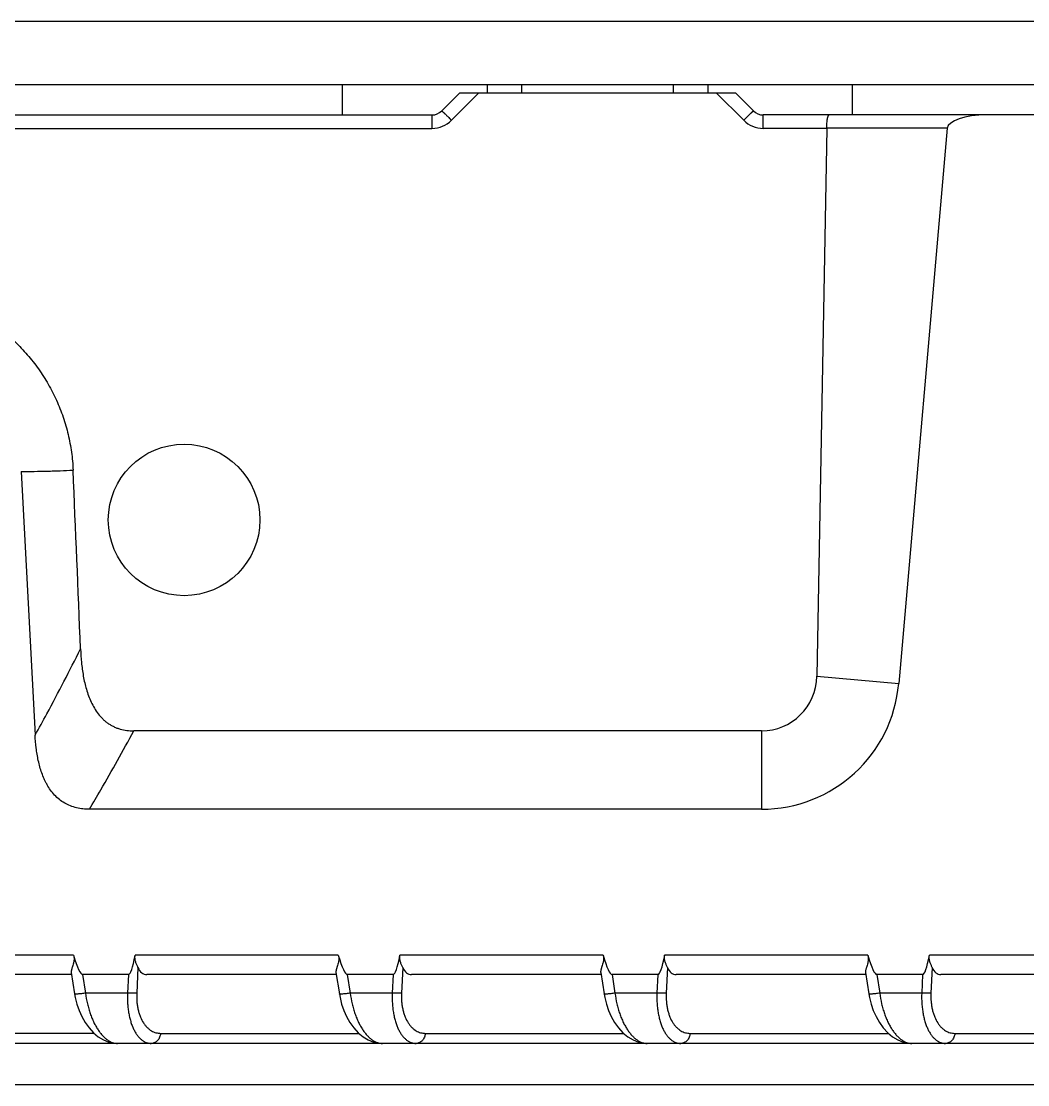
# Model space of a CAD drawing. Header units: millimetres. Extents: x 562 to 17351, y 2396 to 6995.
# Drawn here: x 1829.89 to 1866.4, y 3392.99 to 3431.59 of the extents above; entities that cross this region are included whole.
import ezdxf

# ---------------------------------------------------------------- set-up
doc = ezdxf.new("R2010")
doc.units = ezdxf.units.MM
doc.layers.add('02___PRT_ALL_AXES', color=7, linetype='Continuous')
doc.layers.add('_88746', color=7, linetype='Continuous')

msp = doc.modelspace()

# ---------------------------------------------------------------- linework, layer by layer
at = {"color": 7, "linetype": 'Continuous'}
for p, q in [((1845.147, 3428.341), (1845.801, 3428.995)), ((1845.501, 3428.001), (1846.495, 3428.995)), ((1845.801, 3428.995), (1848.051, 3428.995)), ((1853.551, 3428.995), (1855.801, 3428.995)), ((1856.101, 3428.001), (1855.107, 3428.995)), ((1856.454, 3428.341), (1855.801, 3428.995)), ((1786.808, 3428.195), (1844.794, 3428.195)), ((1844.794, 3428.195), (1844.794, 3427.708)), ((1882.397, 3428.195), (1856.808, 3428.195)), ((1856.808, 3427.708), (1856.808, 3428.195)), ((1786.808, 3427.708), (1844.794, 3427.708)), ((1859.113, 3427.708), (1856.808, 3427.708)), ((1859.113, 3427.708), (1858.756, 3407.819)), ((1863.488, 3427.71), (1859.113, 3427.71)), ((1863.488, 3427.71), (1861.725, 3407.559)), ((1829.895, 3415.256), (1830.396, 3405.686)), ((1858.756, 3407.819), (1861.725, 3407.559)), ((1856.744, 3405.838), (1833.973, 3405.838)), ((1856.744, 3405.838), (1856.744, 3402.995)), ((1856.744, 3402.995), (1832.366, 3402.995)), ((1831.791, 3397.695), (1828.812, 3397.695)), ((1841.395, 3397.695), (1834.026, 3397.695)), ((1850.999, 3397.695), (1843.63, 3397.695)), ((1860.603, 3397.695), (1853.234, 3397.695)), ((1870.207, 3397.695), (1862.838, 3397.695)), ((1834.128, 3397.247), (1834.084, 3396.32)), ((1843.732, 3397.247), (1843.688, 3396.32)), ((1853.336, 3397.247), (1853.292, 3396.32)), ((1862.94, 3397.247), (1862.896, 3396.32)), ((1831.717, 3396.995), (1827.474, 3396.995)), ((1831.705, 3397.067), (1831.829, 3396.292)), ((1833.78, 3396.995), (1832.116, 3396.995)), ((1832.116, 3396.995), (1832.224, 3396.32)), ((1833.78, 3396.995), (1833.748, 3396.32)), ((1841.321, 3396.995), (1834.445, 3396.995)), ((1841.309, 3397.067), (1841.433, 3396.292)), ((1843.384, 3396.995), (1841.72, 3396.995)), ((1841.72, 3396.995), (1841.828, 3396.32)), ((1843.384, 3396.995), (1843.352, 3396.32)), ((1850.925, 3396.995), (1844.049, 3396.995)), ((1850.914, 3397.067), (1851.037, 3396.292)), ((1852.988, 3396.995), (1851.325, 3396.995)), ((1851.325, 3396.995), (1851.432, 3396.32)), ((1852.988, 3396.995), (1852.956, 3396.32)), ((1860.529, 3396.995), (1853.653, 3396.995)), ((1860.518, 3397.067), (1860.641, 3396.292)), ((1862.592, 3396.995), (1860.929, 3396.995)), ((1860.929, 3396.995), (1861.036, 3396.32)), ((1862.592, 3396.995), (1862.56, 3396.32)), ((1870.133, 3396.995), (1863.257, 3396.995)), ((1833.748, 3396.32), (1832.224, 3396.32)), ((1843.352, 3396.32), (1841.828, 3396.32)), ((1852.956, 3396.32), (1851.432, 3396.32)), ((1862.56, 3396.32), (1861.036, 3396.32)), ((1896.806, 3394.495), (1740.096, 3394.495)), ((1832.54, 3394.86), (1828.089, 3394.86)), ((1834.948, 3394.86), (1842.144, 3394.86)), ((1844.552, 3394.86), (1851.748, 3394.86)), ((1854.156, 3394.86), (1861.352, 3394.86)), ((1863.76, 3394.86), (1870.956, 3394.86)), ((1894.079, 3392.995), (1357.053, 3392.995))]:
    msp.add_line(p, q, dxfattribs=at)
for points in [[(1831.829, 3396.292), (1831.854, 3396.155), (1831.912, 3395.923), (1831.991, 3395.691), (1832.091, 3395.467), (1832.212, 3395.254), (1832.352, 3395.058), (1832.512, 3394.883), (1832.689, 3394.735), (1832.878, 3394.621), (1833.074, 3394.542), (1833.269, 3394.502), (1833.391, 3394.495)], [(1841.433, 3396.292), (1841.458, 3396.155), (1841.517, 3395.923), (1841.595, 3395.691), (1841.695, 3395.467), (1841.816, 3395.254), (1841.957, 3395.058), (1842.117, 3394.883), (1842.293, 3394.735), (1842.482, 3394.621), (1842.678, 3394.542), (1842.873, 3394.502), (1842.995, 3394.495)], [(1851.037, 3396.292), (1851.062, 3396.155), (1851.121, 3395.923), (1851.2, 3395.691), (1851.299, 3395.467), (1851.42, 3395.254), (1851.561, 3395.058), (1851.721, 3394.883), (1851.897, 3394.735), (1852.086, 3394.621), (1852.282, 3394.542), (1852.477, 3394.502), (1852.599, 3394.495)], [(1860.641, 3396.292), (1860.666, 3396.155), (1860.725, 3395.923), (1860.804, 3395.691), (1860.904, 3395.467), (1861.024, 3395.254), (1861.165, 3395.058), (1861.325, 3394.883), (1861.501, 3394.735), (1861.691, 3394.621), (1861.886, 3394.542), (1862.082, 3394.502), (1862.203, 3394.495)]]:
    msp.add_lwpolyline(points, dxfattribs=at)
for centre, radius, start, end in [((1844.794, 3428.695), 0.5, 270, 315.0005), ((1856.808, 3428.695), 0.5, 225, 270), ((1844.794, 3428.708), 1, 270, 315), ((1856.808, 3428.708), 1, 225, 270), ((-501.827, 3314.999), 2335.756, 2.301895, 2.461184), ((1856.744, 3407.995), 5, 270, 355)]:
    msp.add_arc(centre, radius, start, end, dxfattribs=at)
for centre, major_axis, ratio, start_param, end_param in [((1864.906, 3427.695), (-1.419, 0), 0.352375, -1.570796, -0.030819), ((1856.744, 3407.855), (0, 2.018), 0.997597, -3.141593, -1.58878), ((1831.39, 3401.584), (0.732, -4.589), 0.086076, -0.573307, -0.013726), ((1833.999, 3401.584), (0.22, 4.589), 0.087056, -3.137414, -2.577833), ((1840.994, 3401.584), (0.732, -4.589), 0.086076, -0.573307, -0.013726), ((1843.603, 3401.584), (0.22, 4.589), 0.087056, -3.137414, -2.577833), ((1850.598, 3401.584), (0.732, -4.589), 0.086076, -0.573307, -0.013726), ((1853.207, 3401.584), (0.22, 4.589), 0.087056, -3.137414, -2.577833), ((1860.202, 3401.584), (0.732, -4.589), 0.086076, -0.573307, -0.013726), ((1862.811, 3401.584), (0.22, 4.589), 0.087056, -3.137414, -2.577833), ((1834.517, 3397.695), (0.12, 0.696), 0.625869, -3.909854, -3.034032), ((1844.121, 3397.695), (0.12, 0.696), 0.625869, -3.909854, -3.034032), ((1853.725, 3397.695), (0.12, 0.696), 0.625869, -3.909854, -3.034032), ((1863.329, 3397.695), (0.12, 0.696), 0.625869, -3.909854, -3.034032)]:
    msp.add_ellipse(centre, major_axis=major_axis, ratio=ratio, start_param=start_param, end_param=end_param, dxfattribs=at)
for points, knots in [([(1845.147, 3428.341), (1845.147, 3428.341), (1845.148, 3428.341), (1845.148, 3428.341), (1845.15, 3428.34), (1845.152, 3428.338), (1845.155, 3428.336), (1845.159, 3428.332), (1845.164, 3428.328), (1845.17, 3428.323), (1845.176, 3428.317), (1845.183, 3428.311), (1845.194, 3428.3), (1845.21, 3428.286), (1845.231, 3428.266), (1845.254, 3428.244), (1845.279, 3428.219), (1845.307, 3428.192), (1845.336, 3428.164), (1845.379, 3428.122), (1845.434, 3428.068), (1845.478, 3428.023), (1845.501, 3428.001)], [0, 0, 0, 0, 0.000546, 0.001555, 0.00526, 0.011301, 0.019691, 0.030423, 0.043473, 0.058809, 0.076398, 0.096206, 0.118181, 0.168419, 0.226655, 0.29233, 0.364839, 0.443493, 0.527562, 0.61624, 0.804091, 1, 1, 1, 1]), ([(1856.101, 3428.001), (1856.123, 3428.023), (1856.168, 3428.068), (1856.223, 3428.122), (1856.265, 3428.164), (1856.294, 3428.192), (1856.322, 3428.219), (1856.348, 3428.244), (1856.371, 3428.266), (1856.391, 3428.286), (1856.407, 3428.3), (1856.418, 3428.311), (1856.425, 3428.317), (1856.432, 3428.323), (1856.437, 3428.328), (1856.442, 3428.332), (1856.446, 3428.336), (1856.449, 3428.338), (1856.452, 3428.34), (1856.453, 3428.341), (1856.454, 3428.341), (1856.454, 3428.341), (1856.454, 3428.341)], [0, 0, 0, 0, 0.195909, 0.38376, 0.472438, 0.556507, 0.635161, 0.70767, 0.773345, 0.831581, 0.881819, 0.903794, 0.923602, 0.941191, 0.956527, 0.969577, 0.980309, 0.988699, 0.99474, 0.998445, 0.999454, 1, 1, 1, 1]), ([(1859.113, 3427.708), (1859.113, 3427.724), (1859.114, 3427.756), (1859.115, 3427.804), (1859.118, 3427.851), (1859.122, 3427.91), (1859.128, 3427.977), (1859.138, 3428.041), (1859.147, 3428.085), (1859.154, 3428.113), (1859.162, 3428.137), (1859.169, 3428.157), (1859.177, 3428.173), (1859.185, 3428.184), (1859.191, 3428.19), (1859.195, 3428.193), (1859.2, 3428.194), (1859.203, 3428.195), (1859.204, 3428.195)], [0, 0, 0, 0, 0.095393, 0.189697, 0.28194, 0.371293, 0.538124, 0.684337, 0.748191, 0.805221, 0.855073, 0.897523, 0.93254, 0.960421, 0.971966, 0.98217, 0.991364, 1, 1, 1, 1]), ([(1824.902, 3421.878), (1825.121, 3421.878), (1825.559, 3421.857), (1826.21, 3421.763), (1826.849, 3421.607), (1827.368, 3421.428), (1827.77, 3421.255), (1828.164, 3421.063), (1828.638, 3420.788), (1829.173, 3420.406), (1829.669, 3419.974), (1830.122, 3419.498), (1830.527, 3418.98), (1830.822, 3418.519), (1831.03, 3418.134), (1831.22, 3417.74), (1831.421, 3417.231), (1831.604, 3416.6), (1831.725, 3415.956), (1831.765, 3415.52), (1831.774, 3415.303)], [0, 0, 0, 0, 0.062548, 0.125133, 0.187713, 0.250284, 0.281575, 0.312864, 0.375412, 0.437944, 0.500464, 0.562968, 0.625458, 0.687934, 0.719175, 0.750413, 0.812863, 0.8753, 0.937725, 1, 1, 1, 1]), ([(1829.895, 3415.256), (1830.052, 3415.256), (1830.365, 3415.258), (1830.757, 3415.265), (1831.07, 3415.274), (1831.383, 3415.284), (1831.618, 3415.294), (1831.774, 3415.303)], [0, 0, 0, 0, 0.250064, 0.500089, 0.625087, 0.750073, 1, 1, 1, 1]), ([(1830.396, 3405.686), (1830.54, 3405.944), (1831.108, 3406.977), (1831.651, 3408.023), (1832.044, 3408.815)], [0, 0, 0, 0, 0.250194, 1, 1, 1, 1]), ([(1832.044, 3408.815), (1832.051, 3408.65), (1832.067, 3408.402), (1832.105, 3408.074), (1832.143, 3407.83), (1832.193, 3407.587), (1832.255, 3407.347), (1832.332, 3407.111), (1832.426, 3406.882), (1832.541, 3406.662), (1832.68, 3406.456), (1832.817, 3406.301), (1832.939, 3406.19), (1833.038, 3406.115), (1833.142, 3406.048), (1833.252, 3405.99), (1833.366, 3405.941), (1833.523, 3405.889), (1833.726, 3405.847), (1833.891, 3405.838), (1833.973, 3405.838)], [0, 0, 0, 0, 0.124968, 0.187461, 0.249953, 0.312447, 0.374942, 0.437438, 0.499934, 0.562428, 0.624919, 0.687406, 0.718671, 0.749936, 0.781201, 0.812468, 0.843735, 0.875004, 0.937496, 1, 1, 1, 1]), ([(1832.366, 3402.995), (1832.288, 3402.995), (1832.132, 3403.003), (1831.901, 3403.042), (1831.677, 3403.111), (1831.466, 3403.213), (1831.273, 3403.345), (1831.101, 3403.505), (1830.953, 3403.686), (1830.848, 3403.85), (1830.775, 3403.988), (1830.708, 3404.129), (1830.637, 3404.31), (1830.567, 3404.533), (1830.511, 3404.76), (1830.468, 3404.99), (1830.424, 3405.298), (1830.405, 3405.531), (1830.396, 3405.686)], [0, 0, 0, 0, 0.062503, 0.125001, 0.187491, 0.249975, 0.312461, 0.374951, 0.437446, 0.499947, 0.531209, 0.562469, 0.624977, 0.687485, 0.749992, 0.812499, 0.875006, 1, 1, 1, 1]), ([(1832.366, 3402.995), (1832.505, 3403.229), (1833.056, 3404.168), (1833.586, 3405.119), (1833.973, 3405.838)], [0, 0, 0, 0, 0.250226, 1, 1, 1, 1]), ([(1831.791, 3397.695), (1831.795, 3397.679), (1831.801, 3397.655), (1831.807, 3397.623), (1831.81, 3397.59), (1831.811, 3397.55), (1831.807, 3397.502), (1831.799, 3397.455), (1831.785, 3397.397), (1831.764, 3397.328), (1831.743, 3397.262), (1831.728, 3397.213), (1831.718, 3397.179), (1831.711, 3397.147), (1831.705, 3397.118), (1831.703, 3397.092), (1831.704, 3397.075), (1831.705, 3397.067)], [0, 0, 0, 0, 0.076841, 0.115181, 0.153369, 0.229103, 0.303697, 0.376908, 0.448426, 0.585373, 0.712088, 0.770665, 0.825489, 0.876122, 0.922183, 0.963437, 1, 1, 1, 1]), ([(1834.128, 3397.247), (1834.114, 3397.279), (1834.092, 3397.328), (1834.065, 3397.397), (1834.045, 3397.452), (1834.029, 3397.51), (1834.019, 3397.57), (1834.017, 3397.633), (1834.022, 3397.674), (1834.026, 3397.695)], [0, 0, 0, 0, 0.22629, 0.347284, 0.472386, 0.600919, 0.732214, 0.86557, 1, 1, 1, 1]), ([(1841.395, 3397.695), (1841.399, 3397.679), (1841.405, 3397.655), (1841.411, 3397.623), (1841.414, 3397.59), (1841.415, 3397.55), (1841.411, 3397.502), (1841.403, 3397.455), (1841.389, 3397.397), (1841.368, 3397.328), (1841.347, 3397.262), (1841.332, 3397.213), (1841.322, 3397.179), (1841.315, 3397.147), (1841.309, 3397.118), (1841.307, 3397.092), (1841.308, 3397.075), (1841.309, 3397.067)], [0, 0, 0, 0, 0.076841, 0.115181, 0.153369, 0.229103, 0.303697, 0.376908, 0.448426, 0.585373, 0.712088, 0.770665, 0.825489, 0.876122, 0.922183, 0.963437, 1, 1, 1, 1]), ([(1843.732, 3397.247), (1843.718, 3397.279), (1843.696, 3397.328), (1843.669, 3397.397), (1843.649, 3397.452), (1843.633, 3397.51), (1843.623, 3397.57), (1843.621, 3397.633), (1843.626, 3397.674), (1843.63, 3397.695)], [0, 0, 0, 0, 0.22629, 0.347284, 0.472386, 0.600919, 0.732214, 0.86557, 1, 1, 1, 1]), ([(1850.999, 3397.695), (1851.004, 3397.679), (1851.009, 3397.655), (1851.015, 3397.623), (1851.018, 3397.59), (1851.019, 3397.55), (1851.015, 3397.502), (1851.007, 3397.455), (1850.993, 3397.397), (1850.972, 3397.328), (1850.951, 3397.262), (1850.936, 3397.213), (1850.926, 3397.179), (1850.919, 3397.147), (1850.914, 3397.118), (1850.911, 3397.092), (1850.912, 3397.075), (1850.914, 3397.067)], [0, 0, 0, 0, 0.076841, 0.115181, 0.153369, 0.229103, 0.303697, 0.376908, 0.448426, 0.585373, 0.712088, 0.770665, 0.825489, 0.876122, 0.922183, 0.963437, 1, 1, 1, 1]), ([(1853.336, 3397.247), (1853.322, 3397.279), (1853.301, 3397.328), (1853.273, 3397.397), (1853.253, 3397.452), (1853.237, 3397.51), (1853.227, 3397.57), (1853.225, 3397.633), (1853.23, 3397.674), (1853.234, 3397.695)], [0, 0, 0, 0, 0.22629, 0.347284, 0.472386, 0.600919, 0.732214, 0.86557, 1, 1, 1, 1]), ([(1860.603, 3397.695), (1860.608, 3397.679), (1860.614, 3397.655), (1860.619, 3397.623), (1860.622, 3397.59), (1860.623, 3397.55), (1860.619, 3397.502), (1860.611, 3397.455), (1860.597, 3397.397), (1860.577, 3397.328), (1860.555, 3397.262), (1860.54, 3397.213), (1860.53, 3397.179), (1860.523, 3397.147), (1860.518, 3397.118), (1860.515, 3397.092), (1860.516, 3397.075), (1860.518, 3397.067)], [0, 0, 0, 0, 0.076841, 0.115181, 0.153369, 0.229103, 0.303697, 0.376908, 0.448426, 0.585373, 0.712088, 0.770665, 0.825489, 0.876122, 0.922183, 0.963437, 1, 1, 1, 1]), ([(1862.94, 3397.247), (1862.927, 3397.279), (1862.905, 3397.328), (1862.877, 3397.397), (1862.858, 3397.452), (1862.841, 3397.51), (1862.831, 3397.57), (1862.829, 3397.633), (1862.834, 3397.674), (1862.838, 3397.695)], [0, 0, 0, 0, 0.22629, 0.347284, 0.472386, 0.600919, 0.732214, 0.86557, 1, 1, 1, 1]), ([(1832.224, 3396.32), (1832.199, 3396.316), (1832.149, 3396.309), (1832.076, 3396.299), (1832.009, 3396.292), (1831.958, 3396.287), (1831.921, 3396.285), (1831.898, 3396.284), (1831.878, 3396.284), (1831.864, 3396.284), (1831.854, 3396.285), (1831.847, 3396.285), (1831.842, 3396.286), (1831.838, 3396.287), (1831.834, 3396.288), (1831.831, 3396.289), (1831.83, 3396.291), (1831.829, 3396.292), (1831.829, 3396.292)], [0, 0, 0, 0, 0.193419, 0.379074, 0.550019, 0.69988, 0.765135, 0.823129, 0.873335, 0.915342, 0.933165, 0.948835, 0.962341, 0.97369, 0.982923, 0.990153, 0.995643, 1, 1, 1, 1]), ([(1832.224, 3396.32), (1832.241, 3396.19), (1832.275, 3395.999), (1832.339, 3395.751), (1832.394, 3395.576), (1832.456, 3395.412), (1832.524, 3395.259), (1832.598, 3395.118), (1832.676, 3394.99), (1832.758, 3394.876), (1832.844, 3394.776), (1832.931, 3394.691), (1833.021, 3394.62), (1833.113, 3394.565), (1833.205, 3394.525), (1833.298, 3394.5), (1833.36, 3394.495), (1833.391, 3394.495)], [0, 0, 0, 0, 0.16957, 0.251447, 0.330571, 0.406473, 0.478803, 0.547313, 0.611855, 0.672377, 0.728914, 0.7816, 0.830673, 0.876487, 0.91953, 0.960445, 1, 1, 1, 1]), ([(1833.748, 3396.32), (1833.743, 3396.193), (1833.745, 3396.003), (1833.767, 3395.755), (1833.794, 3395.579), (1833.829, 3395.413), (1833.872, 3395.258), (1833.923, 3395.116), (1833.981, 3394.987), (1834.045, 3394.872), (1834.114, 3394.772), (1834.177, 3394.699), (1834.23, 3394.65), (1834.282, 3394.607), (1834.35, 3394.562), (1834.435, 3394.523), (1834.523, 3394.5), (1834.582, 3394.495), (1834.612, 3394.495)], [0, 0, 0, 0, 0.173652, 0.257342, 0.337971, 0.41495, 0.487838, 0.556336, 0.620298, 0.679728, 0.734774, 0.785735, 0.809831, 0.833087, 0.877374, 0.919366, 0.959936, 1, 1, 1, 1]), ([(1834.084, 3396.32), (1834.074, 3396.32), (1834.053, 3396.318), (1834.004, 3396.316), (1833.935, 3396.315), (1833.844, 3396.317), (1833.781, 3396.319), (1833.748, 3396.32)], [0, 0, 0, 0, 0.088052, 0.190247, 0.430456, 0.706002, 1, 1, 1, 1]), ([(1834.084, 3396.32), (1834.079, 3396.216), (1834.081, 3396.06), (1834.105, 3395.857), (1834.133, 3395.714), (1834.169, 3395.579), (1834.227, 3395.418), (1834.301, 3395.273), (1834.39, 3395.149), (1834.46, 3395.071), (1834.534, 3395.006), (1834.612, 3394.952), (1834.693, 3394.911), (1834.776, 3394.881), (1834.861, 3394.864), (1834.919, 3394.86), (1834.948, 3394.86)], [0, 0, 0, 0, 0.167164, 0.247637, 0.32511, 0.399095, 0.469294, 0.597861, 0.656589, 0.711929, 0.764282, 0.814134, 0.862031, 0.908566, 0.954359, 1, 1, 1, 1]), ([(1841.828, 3396.32), (1841.803, 3396.316), (1841.753, 3396.309), (1841.68, 3396.299), (1841.613, 3396.292), (1841.562, 3396.287), (1841.526, 3396.285), (1841.502, 3396.284), (1841.482, 3396.284), (1841.468, 3396.284), (1841.458, 3396.285), (1841.452, 3396.285), (1841.446, 3396.286), (1841.442, 3396.287), (1841.438, 3396.288), (1841.436, 3396.289), (1841.434, 3396.291), (1841.433, 3396.292), (1841.433, 3396.292)], [0, 0, 0, 0, 0.193419, 0.379074, 0.550019, 0.69988, 0.765135, 0.823129, 0.873335, 0.915342, 0.933165, 0.948835, 0.962341, 0.97369, 0.982923, 0.990153, 0.995643, 1, 1, 1, 1]), ([(1841.828, 3396.32), (1841.845, 3396.19), (1841.879, 3395.999), (1841.943, 3395.751), (1841.998, 3395.576), (1842.06, 3395.412), (1842.128, 3395.259), (1842.202, 3395.118), (1842.28, 3394.99), (1842.362, 3394.876), (1842.448, 3394.776), (1842.536, 3394.691), (1842.625, 3394.62), (1842.717, 3394.565), (1842.809, 3394.525), (1842.902, 3394.5), (1842.964, 3394.495), (1842.995, 3394.495)], [0, 0, 0, 0, 0.16957, 0.251447, 0.330571, 0.406473, 0.478803, 0.547313, 0.611855, 0.672377, 0.728914, 0.7816, 0.830673, 0.876487, 0.91953, 0.960445, 1, 1, 1, 1]), ([(1843.352, 3396.32), (1843.347, 3396.193), (1843.349, 3396.003), (1843.371, 3395.755), (1843.398, 3395.579), (1843.433, 3395.413), (1843.476, 3395.258), (1843.527, 3395.116), (1843.585, 3394.987), (1843.649, 3394.872), (1843.718, 3394.772), (1843.781, 3394.699), (1843.834, 3394.65), (1843.886, 3394.607), (1843.954, 3394.562), (1844.039, 3394.523), (1844.127, 3394.5), (1844.186, 3394.495), (1844.216, 3394.495)], [0, 0, 0, 0, 0.173652, 0.257342, 0.337971, 0.41495, 0.487838, 0.556336, 0.620298, 0.679728, 0.734774, 0.785735, 0.809831, 0.833087, 0.877374, 0.919366, 0.959936, 1, 1, 1, 1]), ([(1843.688, 3396.32), (1843.678, 3396.32), (1843.657, 3396.318), (1843.608, 3396.316), (1843.539, 3396.315), (1843.448, 3396.317), (1843.385, 3396.319), (1843.352, 3396.32)], [0, 0, 0, 0, 0.088052, 0.190247, 0.430456, 0.706002, 1, 1, 1, 1]), ([(1843.688, 3396.32), (1843.683, 3396.216), (1843.685, 3396.06), (1843.709, 3395.857), (1843.737, 3395.714), (1843.773, 3395.579), (1843.832, 3395.418), (1843.905, 3395.273), (1843.995, 3395.149), (1844.064, 3395.071), (1844.139, 3395.006), (1844.216, 3394.952), (1844.297, 3394.911), (1844.38, 3394.881), (1844.466, 3394.864), (1844.523, 3394.86), (1844.552, 3394.86)], [0, 0, 0, 0, 0.167164, 0.247637, 0.32511, 0.399095, 0.469294, 0.597861, 0.656589, 0.711929, 0.764282, 0.814134, 0.862031, 0.908566, 0.954359, 1, 1, 1, 1]), ([(1851.432, 3396.32), (1851.407, 3396.316), (1851.357, 3396.309), (1851.284, 3396.299), (1851.217, 3396.292), (1851.166, 3396.287), (1851.13, 3396.285), (1851.107, 3396.284), (1851.087, 3396.284), (1851.072, 3396.284), (1851.062, 3396.285), (1851.056, 3396.285), (1851.05, 3396.286), (1851.046, 3396.287), (1851.042, 3396.288), (1851.04, 3396.289), (1851.038, 3396.291), (1851.037, 3396.292), (1851.037, 3396.292)], [0, 0, 0, 0, 0.193419, 0.379074, 0.550019, 0.69988, 0.765135, 0.823129, 0.873335, 0.915342, 0.933165, 0.948835, 0.962341, 0.97369, 0.982923, 0.990153, 0.995643, 1, 1, 1, 1]), ([(1851.432, 3396.32), (1851.449, 3396.19), (1851.483, 3395.999), (1851.547, 3395.751), (1851.602, 3395.576), (1851.664, 3395.412), (1851.732, 3395.259), (1851.806, 3395.118), (1851.884, 3394.99), (1851.966, 3394.876), (1852.052, 3394.776), (1852.14, 3394.691), (1852.23, 3394.62), (1852.321, 3394.565), (1852.413, 3394.525), (1852.506, 3394.5), (1852.568, 3394.495), (1852.599, 3394.495)], [0, 0, 0, 0, 0.16957, 0.251447, 0.330571, 0.406473, 0.478803, 0.547313, 0.611855, 0.672377, 0.728914, 0.7816, 0.830673, 0.876487, 0.91953, 0.960445, 1, 1, 1, 1]), ([(1852.956, 3396.32), (1852.951, 3396.193), (1852.953, 3396.003), (1852.976, 3395.755), (1853.002, 3395.579), (1853.037, 3395.413), (1853.08, 3395.258), (1853.131, 3395.116), (1853.189, 3394.987), (1853.253, 3394.872), (1853.322, 3394.772), (1853.386, 3394.699), (1853.438, 3394.65), (1853.49, 3394.607), (1853.558, 3394.562), (1853.643, 3394.523), (1853.731, 3394.5), (1853.79, 3394.495), (1853.82, 3394.495)], [0, 0, 0, 0, 0.173652, 0.257342, 0.337971, 0.41495, 0.487838, 0.556336, 0.620298, 0.679728, 0.734774, 0.785735, 0.809831, 0.833087, 0.877374, 0.919366, 0.959936, 1, 1, 1, 1]), ([(1853.292, 3396.32), (1853.282, 3396.32), (1853.261, 3396.318), (1853.213, 3396.316), (1853.143, 3396.315), (1853.052, 3396.317), (1852.989, 3396.319), (1852.956, 3396.32)], [0, 0, 0, 0, 0.088052, 0.190247, 0.430456, 0.706002, 1, 1, 1, 1]), ([(1853.292, 3396.32), (1853.287, 3396.216), (1853.289, 3396.06), (1853.313, 3395.857), (1853.341, 3395.714), (1853.377, 3395.579), (1853.436, 3395.418), (1853.509, 3395.273), (1853.599, 3395.149), (1853.668, 3395.071), (1853.743, 3395.006), (1853.82, 3394.952), (1853.901, 3394.911), (1853.985, 3394.881), (1854.07, 3394.864), (1854.127, 3394.86), (1854.156, 3394.86)], [0, 0, 0, 0, 0.167164, 0.247637, 0.32511, 0.399095, 0.469294, 0.597861, 0.656589, 0.711929, 0.764282, 0.814134, 0.862031, 0.908566, 0.954359, 1, 1, 1, 1]), ([(1861.036, 3396.32), (1861.011, 3396.316), (1860.961, 3396.309), (1860.888, 3396.299), (1860.821, 3396.292), (1860.77, 3396.287), (1860.734, 3396.285), (1860.711, 3396.284), (1860.691, 3396.284), (1860.676, 3396.284), (1860.666, 3396.285), (1860.66, 3396.285), (1860.654, 3396.286), (1860.65, 3396.287), (1860.646, 3396.288), (1860.644, 3396.289), (1860.642, 3396.291), (1860.641, 3396.292), (1860.641, 3396.292)], [0, 0, 0, 0, 0.193419, 0.379074, 0.550019, 0.69988, 0.765135, 0.823129, 0.873335, 0.915342, 0.933165, 0.948835, 0.962341, 0.97369, 0.982923, 0.990153, 0.995643, 1, 1, 1, 1]), ([(1861.036, 3396.32), (1861.053, 3396.19), (1861.087, 3395.999), (1861.151, 3395.751), (1861.206, 3395.576), (1861.268, 3395.412), (1861.337, 3395.259), (1861.41, 3395.118), (1861.488, 3394.99), (1861.57, 3394.876), (1861.656, 3394.776), (1861.744, 3394.691), (1861.834, 3394.62), (1861.925, 3394.565), (1862.017, 3394.525), (1862.11, 3394.5), (1862.173, 3394.495), (1862.203, 3394.495)], [0, 0, 0, 0, 0.16957, 0.251447, 0.330571, 0.406473, 0.478803, 0.547313, 0.611855, 0.672377, 0.728914, 0.7816, 0.830673, 0.876487, 0.91953, 0.960445, 1, 1, 1, 1]), ([(1862.56, 3396.32), (1862.555, 3396.193), (1862.557, 3396.003), (1862.58, 3395.755), (1862.606, 3395.579), (1862.641, 3395.413), (1862.684, 3395.258), (1862.735, 3395.116), (1862.793, 3394.987), (1862.857, 3394.872), (1862.926, 3394.772), (1862.99, 3394.699), (1863.042, 3394.65), (1863.094, 3394.607), (1863.162, 3394.562), (1863.247, 3394.523), (1863.335, 3394.5), (1863.394, 3394.495), (1863.424, 3394.495)], [0, 0, 0, 0, 0.173652, 0.257342, 0.337971, 0.41495, 0.487838, 0.556336, 0.620298, 0.679728, 0.734774, 0.785735, 0.809831, 0.833087, 0.877374, 0.919366, 0.959936, 1, 1, 1, 1]), ([(1862.896, 3396.32), (1862.886, 3396.32), (1862.865, 3396.318), (1862.817, 3396.316), (1862.747, 3396.315), (1862.657, 3396.317), (1862.593, 3396.319), (1862.56, 3396.32)], [0, 0, 0, 0, 0.088052, 0.190247, 0.430456, 0.706002, 1, 1, 1, 1]), ([(1862.896, 3396.32), (1862.891, 3396.216), (1862.893, 3396.06), (1862.917, 3395.857), (1862.945, 3395.714), (1862.982, 3395.579), (1863.04, 3395.418), (1863.114, 3395.273), (1863.203, 3395.149), (1863.273, 3395.071), (1863.347, 3395.006), (1863.425, 3394.952), (1863.505, 3394.911), (1863.589, 3394.881), (1863.674, 3394.864), (1863.731, 3394.86), (1863.76, 3394.86)], [0, 0, 0, 0, 0.167164, 0.247637, 0.32511, 0.399095, 0.469294, 0.597861, 0.656589, 0.711929, 0.764282, 0.814134, 0.862031, 0.908566, 0.954359, 1, 1, 1, 1]), ([(1834.948, 3394.86), (1834.946, 3394.835), (1834.938, 3394.787), (1834.916, 3394.718), (1834.883, 3394.654), (1834.841, 3394.599), (1834.792, 3394.554), (1834.735, 3394.52), (1834.675, 3394.499), (1834.632, 3394.495), (1834.612, 3394.495)], [0, 0, 0, 0, 0.135398, 0.268924, 0.399465, 0.526342, 0.64929, 0.768583, 0.885075, 1, 1, 1, 1]), ([(1844.552, 3394.86), (1844.55, 3394.835), (1844.542, 3394.787), (1844.52, 3394.718), (1844.488, 3394.654), (1844.446, 3394.599), (1844.396, 3394.554), (1844.339, 3394.52), (1844.279, 3394.499), (1844.236, 3394.495), (1844.216, 3394.495)], [0, 0, 0, 0, 0.135398, 0.268924, 0.399465, 0.526342, 0.64929, 0.768583, 0.885075, 1, 1, 1, 1]), ([(1854.156, 3394.86), (1854.154, 3394.835), (1854.147, 3394.787), (1854.124, 3394.718), (1854.092, 3394.654), (1854.05, 3394.599), (1854, 3394.554), (1853.943, 3394.52), (1853.883, 3394.499), (1853.841, 3394.495), (1853.82, 3394.495)], [0, 0, 0, 0, 0.135398, 0.268924, 0.399465, 0.526342, 0.64929, 0.768583, 0.885075, 1, 1, 1, 1]), ([(1863.76, 3394.86), (1863.758, 3394.835), (1863.751, 3394.787), (1863.728, 3394.718), (1863.696, 3394.654), (1863.654, 3394.599), (1863.604, 3394.554), (1863.547, 3394.52), (1863.487, 3394.499), (1863.445, 3394.495), (1863.424, 3394.495)], [0, 0, 0, 0, 0.135398, 0.268924, 0.399465, 0.526342, 0.64929, 0.768583, 0.885075, 1, 1, 1, 1])]:
    msp.add_open_spline(points, degree=3, knots=knots, dxfattribs=at)
at = {"layer": '02___PRT_ALL_AXES', "color": 7, "linetype": 'Continuous'}
msp.add_circle((1835.801, 3413.495), 2.75, dxfattribs=at)
at = {"layer": '_88746', "color": 7, "linetype": 'Continuous'}
for p, q in [((1775.801, 3431.595), (1925.801, 3431.595)), ((1775.801, 3429.295), (1925.801, 3429.295)), ((1841.551, 3428.195), (1841.551, 3429.295)), ((1846.801, 3429.295), (1846.801, 3428.995)), ((1848.051, 3428.995), (1848.051, 3429.295)), ((1853.551, 3428.995), (1853.551, 3429.295)), ((1854.801, 3429.295), (1854.801, 3428.995)), ((1860.051, 3428.195), (1860.051, 3429.295)), ((1848.051, 3428.995), (1853.551, 3428.995))]:
    msp.add_line(p, q, dxfattribs=at)

doc.saveas('drawing.dxf')
